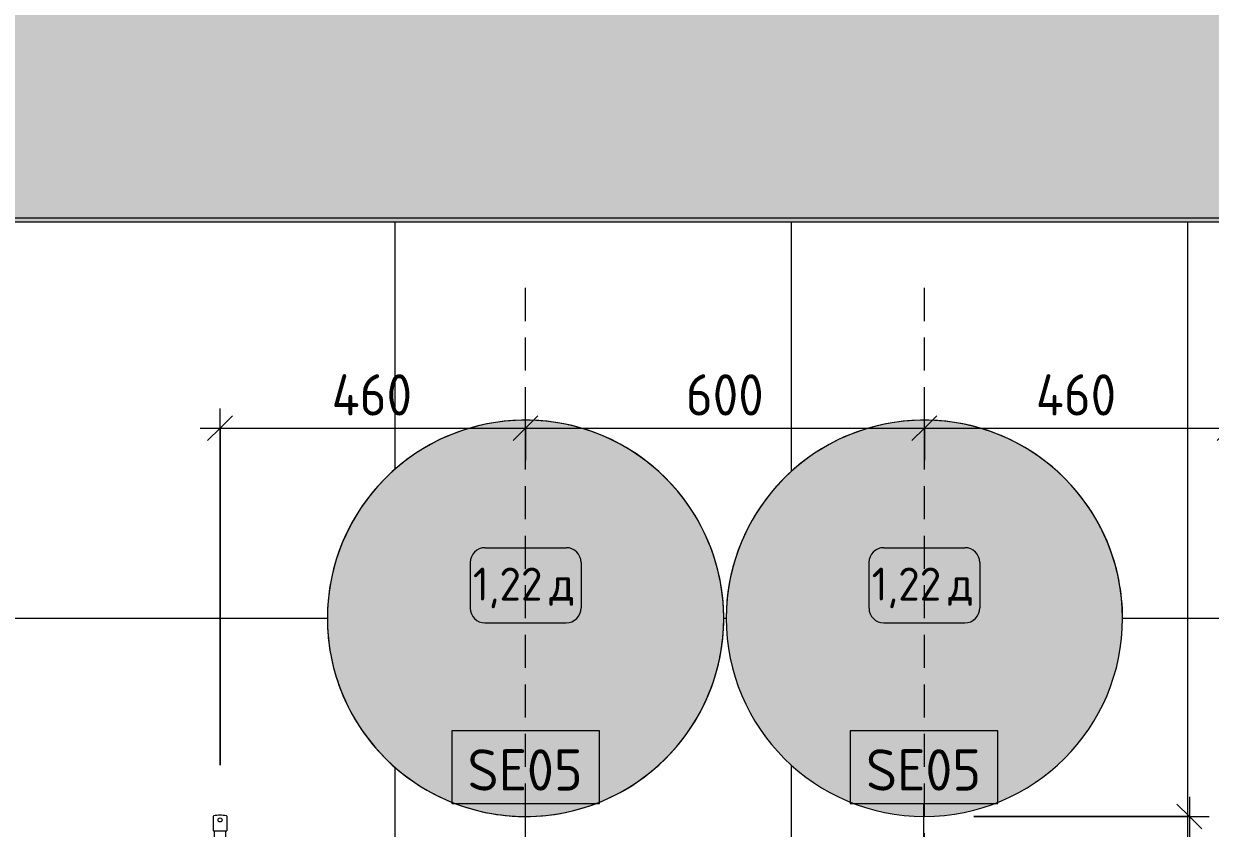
# Model space of a CAD drawing. Header units: millimetres. Extents: x 0 to 102275, y -2706 to 7916.
# Drawn here: x 94121 to 95917, y 882 to 2100 of the extents above; entities that cross this region are included whole.
import ezdxf

# ---------------------------------------------------------------- set-up
doc = ezdxf.new("R2010")
doc.units = ezdxf.units.MM
doc.linetypes.add('ADSK_Штрих_ш2 п1', pattern=[75, 50, -25])
for name, color, linetype, lineweight in [('A-ANNO-DIMS', 7, 'Continuous', 9), ('A-ANNO-DIMS-25', 7, 'Continuous', 9), ('A-WALL-PATT', 7, 'Continuous', 9), ('I-FURN-IDEN', 7, 'Continuous', 9), ('P-SANR-FIXT', 7, 'Continuous', 9), ('P-SANR-FIXT-IDEN', 7, 'Continuous', 9), ('Ограждение', 7, 'Continuous', 9), ('Поручни', 7, 'Continuous', 9)]:
    doc.layers.add(name, color=color, linetype=linetype, lineweight=lineweight)
for name, color, linetype, lineweight, true_color in [('A-DETL-2', 5, 'ADSK_Штрих_ш2 п1', 9, 0x0000ff), ('A-GENM', 7, 'Continuous', 9, 0x260000), ('I-FURN-5', 7, 'Continuous', 9, 0xacacac), ('I-FURN-8', 7, 'Continuous', 9, 0xc0c0c0)]:
    doc.layers.add(name, color=color, linetype=linetype, lineweight=lineweight, true_color=true_color)
doc.layers.add('I-FURN-6', color=7, linetype='Continuous', lineweight=9, true_color=0x7f7f7f, transparency=0.7)
doc.styles.add('GOST Common_2', font='GOST_Common.ttf', dxfattribs={"height": 50})
doc.styles.add('GOST Common_3', font='GOST_Common.ttf', dxfattribs={"height": 62.5})
doc.styles.add('ISOCPEUR_1', font='isocpeur.ttf', dxfattribs={"width": 0.9, "height": 62.5})
doc.dimstyles.new('ISO-2_5_0_9К_БОЛЬШОЙ', dxfattribs={"dimscale": 304.8, "dimtxt": 62.248823, "dimasz": 0.123031, "dimexe": 0.098425, "dimexo": 0.246063, "dimgap": 0, "dimtad": 1, "dimdec": 0, "dimrnd": 10, "dimzin": 0, "dimdsep": 46, "dimtxsty": 'ISOCPEUR_1', "dimblk1": 'OBLIQUE', "dimblk2": 'OBLIQUE', "dimsah": 1, "dimcen": 0.09, "dimdle": 0.098425, "dimazin": 0, "dimtfac": 1, "dimtdec": 4, "dimtix": 1, "dimtmove": 0, "dimatfit": 3, "dimfxl": 1, "dimtvp": 1, "dimtolj": 1, "dimtzin": 0, "dimarcsym": 2})

# ---------------------------------------------------------------- blocks, each defined once
blk = doc.blocks.new('Ограждение - Ограждение-30307754-Развертка 1_15-4')
at = {"layer": 'Ограждение'}
blk.add_hatch(color=256, dxfattribs=at).paths.add_polyline_path([(3682.5, 1800), (7602.5, 1800), (7602.5, 1806), (3682.5, 1806)])
at = {"layer": 'Поручни'}
for p, q in [((3682.5, 1806), (7602.5, 1806)), ((3682.5, 1800), (7602.5, 1800))]:
    blk.add_line(p, q, dxfattribs=at)
blk = doc.blocks.new('зеркало круглое600д - 1_22д зеркало круглое d600-30456177-Развертка 1_15-4')
at = {"layer": 'I-FURN-6'}
blk.add_hatch(color=256, dxfattribs=at).paths.add_polyline_path([(5730.6, 900), (5760, 901.4), (5790.3, 906.1), (5817.6, 912.9), (5845.4, 922.8), (5872, 935.4), (5897.2, 950.6), (5920.9, 968.1), (5942.7, 987.9), (5962.5, 1009.7), (5980, 1033.3), (5995.1, 1058.6), (6007.7, 1085.2), (6017.6, 1112.9), (6024.8, 1141.5), (6029.1, 1170.6), (6030.6, 1200), (6029.1, 1229.4), (6024.8, 1258.5), (6017.6, 1287.1), (6007.7, 1314.8), (5995.1, 1341.4), (5980, 1366.7), (5962.5, 1390.3), (5942.7, 1412.1), (5920.9, 1431.9), (5897.2, 1449.4), (5872, 1464.6), (5845.4, 1477.2), (5817.6, 1487.1), (5789.1, 1494.2), (5760, 1498.6), (5730.6, 1500), (5701.2, 1498.6), (5672, 1494.2), (5643.5, 1487.1), (5615.8, 1477.2), (5589.1, 1464.6), (5563.9, 1449.4), (5540.2, 1431.9), (5518.4, 1412.1), (5498.7, 1390.3), (5481.1, 1366.7), (5466, 1341.4), (5453.4, 1314.8), (5443.5, 1287.1), (5436.3, 1258.5), (5432, 1229.4), (5430.6, 1200), (5432, 1170.6), (5436.3, 1141.5), (5443.5, 1112.9), (5453.4, 1085.2), (5466, 1058.6), (5481.1, 1033.3), (5498.7, 1009.7), (5518.4, 987.9), (5540.2, 968.1), (5563.9, 950.6), (5589.1, 935.4), (5615.8, 922.8), (5643.5, 912.9), (5672.2, 905.7), (5701.2, 901.4)])
at = {"layer": 'I-FURN-5'}
for start, end in [(22.5, 180), (11.25, 22.5), (0, 11.25), (180, 360)]:
    blk.add_arc((5730.6, 1200), 300, start, end, dxfattribs=at)
at = {"layer": 'I-FURN-8'}
for start, end in [(0, 180), (180, 360)]:
    blk.add_arc((5730.6, 1200), 300, start, end, dxfattribs=at)
blk = doc.blocks.new('зеркало круглое600д - 1_22д зеркало круглое d600-V8-Развертка 1_15-4')
at = {"layer": 'I-FURN-6'}
blk.add_hatch(color=256, dxfattribs=at).paths.add_polyline_path([(5126.9, 900), (5156.3, 901.4), (5185.5, 905.8), (5214, 912.9), (5241.7, 922.8), (5268.4, 935.4), (5293.6, 950.6), (5317.7, 968.5), (5339.1, 987.9), (5358.8, 1009.7), (5376.4, 1033.3), (5391.5, 1058.6), (5404.9, 1087.5), (5414, 1112.9), (5421.2, 1141.5), (5425.5, 1170.6), (5426.9, 1200), (5425.5, 1229.4), (5421.2, 1258.5), (5414, 1287.1), (5404.1, 1314.8), (5391.5, 1341.4), (5376.4, 1366.7), (5358.8, 1390.3), (5339.1, 1412.1), (5317.3, 1431.9), (5293.6, 1449.4), (5268.4, 1464.6), (5241.7, 1477.2), (5214, 1487.1), (5185.5, 1494.2), (5156.3, 1498.6), (5126.9, 1500), (5097.5, 1498.6), (5068.4, 1494.2), (5039.9, 1487.1), (5012.1, 1477.2), (4985.5, 1464.6), (4960.3, 1449.4), (4936.6, 1431.9), (4914.8, 1412.1), (4895, 1390.3), (4877.5, 1366.7), (4862.4, 1341.4), (4849.8, 1314.8), (4839.9, 1287.1), (4832.7, 1258.5), (4828.4, 1229.4), (4826.9, 1200), (4828.4, 1170.6), (4832.7, 1141.5), (4839.9, 1112.9), (4849.8, 1085.2), (4862.4, 1058.6), (4877.5, 1033.3), (4895, 1009.7), (4914.8, 987.9), (4936.6, 968.1), (4960.3, 950.6), (4985.5, 935.4), (5012.1, 922.8), (5039.9, 912.9), (5068.4, 905.8), (5097.5, 901.4)])
at = {"layer": 'I-FURN-5'}
for start, end in [(22.5, 180), (11.25, 22.5), (5.625, 11.25), (0, 5.625), (180, 185.625), (348.75, 360), (185.625, 191.25), (191.25, 202.5), (343.125, 348.75), (331.875, 343.125), (202.5, 208.125), (208.125, 247.5), (292.5, 331.875), (247.5, 253.125), (264.375, 292.5), (253.125, 264.375)]:
    blk.add_arc((5126.9, 1200), 300, start, end, dxfattribs=at)
at = {"layer": 'I-FURN-8'}
for start, end in [(0, 180), (180, 360)]:
    blk.add_arc((5126.9, 1200), 300, start, end, dxfattribs=at)
blk = doc.blocks.new('TOY_Диспансер мыло - Дозатор Elegance new 11654 019001 хром-30615784-Развертка 1_15-4')
at = {"layer": 'A-GENM'}
for p, q in [((4654.3, 878.4), (4654.3, 900.6)), ((4674.6, 900.6), (4674.6, 878.4)), ((4648.8, 853.4), (4648.8, 866.7)), ((4649.3, 867.2), (4655.2, 867.2)), ((4656.2, 877.9), (4654.8, 877.9)), ((4673.9, 867.2), (4655.2, 867.2)), ((4672.7, 877.9), (4656.2, 877.9)), ((4656.2, 868.2), (4656.2, 877.9)), ((4672.7, 877.9), (4672.7, 868.2)), ((4674.1, 877.9), (4672.7, 877.9)), ((4673.7, 867.2), (4679.6, 867.2)), ((4680.1, 866.7), (4680.1, 853.4)), ((4636.9, 853.4), (4648.8, 853.4)), ((4636.9, 722.4), (4636.9, 853.4)), ((4680.3, 853.5), (4648.8, 853.5)), ((4680.1, 853.4), (4691.9, 853.4)), ((4691.9, 853.4), (4691.9, 722.4)), ((4691.9, 722.4), (4636.9, 722.4))]:
    blk.add_line(p, q, dxfattribs=at)
blk.add_circle((4664.4, 894.8), 3.04, dxfattribs=at)
for centre, radius, start, end in [((4654.8, 900.6), 0.5, 90, 180), ((4664.3, 833.9), 67.9, 89.9095, 98.0905), ((4664.5, 833.9), 67.9, 81.9095, 90.0905), ((4674.1, 900.6), 0.5, 0, 90), ((4649.3, 866.7), 0.5, 90, 180), ((4654.8, 878.4), 0.5, 180, 270), ((4655.2, 868.2), 0.988, 270, 0), ((4673.7, 868.2), 0.988, 180, 270), ((4674.1, 878.4), 0.5, 270, 0), ((4679.6, 866.7), 0.5, 0, 90)]:
    blk.add_arc(centre, radius, start, end, dxfattribs=at)
blk = doc.blocks.new('Марка_Мебель - В прямоуг_Balcon_Марка-25523697-Развертка 1_15-4')
at = {"layer": 'I-FURN-IDEN'}
for p, q in [((6792.2, 1131.9), (6915, 1131.9)), ((6769.7, 1109.4), (6769.7, 1040.4)), ((6937.5, 1109.4), (6937.5, 1040.6)), ((6792.1, 1018.1), (6915, 1018.1))]:
    blk.add_line(p, q, dxfattribs=at)
for centre, radius, start, end in [((6792.2, 1109.4), 22.5, 90, 180), ((6915, 1109.4), 22.5, 0, 90), ((6792.1, 1040.4), 22.3, 180, 270), ((6915, 1040.6), 22.5, 270, 0)]:
    blk.add_arc(centre, radius, start, end, dxfattribs=at)
blk = doc.blocks.new('М_сантехническая_рамка1 - В рамке-30590747-Развертка 1_15-4')
at = {"layer": 'P-SANR-FIXT-IDEN'}
for p, q in [((1907.7, 651.6), (1684.4, 651.6)), ((1684.4, 651.6), (1684.4, 541.2)), ((1907.7, 541.2), (1907.7, 651.6)), ((1684.4, 541.2), (1907.7, 541.2))]:
    blk.add_line(p, q, dxfattribs=at)
blk = doc.blocks.new('DIMBLOCK47-Развертка 1_15-4')
at = {"layer": 'A-ANNO-DIMS-25'}
for p, q in [((94418.3, 977.5), (94418.3, 1517.7)), ((94880.8, 1439.2), (94880.8, 1517.7)), ((94388.3, 1487.7), (94880.8, 1487.7)), ((94418.3, 1487.7), (94418.3, 977.5)), ((94880.8, 1487.7), (94880.8, 1439.2))]:
    blk.add_line(p, q, dxfattribs=at)
at = {"layer": 'A-ANNO-DIMS-25', "lineweight": 20}
for p, q in [((94418.3, 1487.7), (94437, 1506.5)), ((94880.8, 1487.7), (94899.5, 1506.5)), ((94418.3, 1487.7), (94399.5, 1469)), ((94880.8, 1487.7), (94862, 1469))]:
    blk.add_line(p, q, dxfattribs=at)
at = {"layer": 'A-ANNO-DIMS-25', "color": 0, "insert": (94587.3, 1569.4), "char_height": 62.5, "width": 149.397, "attachment_point": 1, "line_spacing_factor": 1.149209, "style": 'ISOCPEUR_1'}
blk.add_mtext('460', dxfattribs=at)
blk = doc.blocks.new('_Oblique')
at = {"color": 0, "linetype": 'ByBlock', "lineweight": -2}
blk.add_line((-0.5, -0.5), (0.5, 0.5), dxfattribs=at)
blk = doc.blocks.new('DIMBLOCK48-Развертка 1_15-4')
at = {"layer": 'A-ANNO-DIMS-25'}
for p, q in [((94880.8, 1439.2), (94880.8, 1517.7)), ((95484.4, 1439.2), (95484.4, 1517.7)), ((94880.8, 1487.7), (95484.4, 1487.7)), ((94880.8, 1487.7), (94880.8, 1439.2)), ((95484.4, 1487.7), (95484.4, 1439.2))]:
    blk.add_line(p, q, dxfattribs=at)
at = {"layer": 'A-ANNO-DIMS-25', "lineweight": 20}
for p, q in [((94880.8, 1487.7), (94899.5, 1506.5)), ((95484.4, 1487.7), (95503.1, 1506.5)), ((94880.8, 1487.7), (94862, 1469)), ((95484.4, 1487.7), (95465.6, 1469))]:
    blk.add_line(p, q, dxfattribs=at)
at = {"layer": 'A-ANNO-DIMS-25', "color": 0, "insert": (95123.3, 1569.4), "char_height": 62.5, "width": 142.215, "attachment_point": 1, "line_spacing_factor": 1.149209, "style": 'ISOCPEUR_1'}
blk.add_mtext('600', dxfattribs=at)
blk = doc.blocks.new('DIMBLOCK49-Развертка 1_15-4')
at = {"layer": 'A-ANNO-DIMS-25'}
for p, q in [((95484.4, 1439.2), (95484.4, 1517.7)), ((95946.3, 977.5), (95946.3, 1517.7)), ((95484.4, 1487.7), (95946.3, 1487.7)), ((95484.4, 1487.7), (95484.4, 1439.2)), ((95946.3, 1487.7), (95946.3, 977.5))]:
    blk.add_line(p, q, dxfattribs=at)
at = {"layer": 'A-ANNO-DIMS-25', "lineweight": 20}
for p, q in [((95484.4, 1487.7), (95503.1, 1506.5)), ((95946.3, 1487.7), (95965.1, 1506.5)), ((95484.4, 1487.7), (95465.6, 1469)), ((95946.3, 1487.7), (95927.6, 1469))]:
    blk.add_line(p, q, dxfattribs=at)
at = {"layer": 'A-ANNO-DIMS-25', "color": 0, "insert": (95653.1, 1569.4), "char_height": 62.5, "width": 149.397, "attachment_point": 1, "line_spacing_factor": 1.149209, "style": 'ISOCPEUR_1'}
blk.add_mtext('460', dxfattribs=at)
blk = doc.blocks.new('DIMBLOCK53-Развертка 1_15-4')
at = {"layer": 'A-ANNO-DIMS-25', "lineweight": 20}
for p, q in [((95885.5, 900), (95866.7, 918.8)), ((95885.5, 900), (95904.2, 881.3)), ((95885.5, 250), (95866.7, 268.7)), ((95885.5, 250), (95904.2, 231.2))]:
    blk.add_line(p, q, dxfattribs=at)
at = {"layer": 'A-ANNO-DIMS-25'}
for p, q in [((95885.5, 930), (95885.5, 250)), ((95559.4, 900), (95915.5, 900)), ((95885.5, 900), (95559.4, 900)), ((95859.4, 250), (95915.5, 250)), ((95885.5, 250), (95859.4, 250))]:
    blk.add_line(p, q, dxfattribs=at)
at = {"layer": 'A-ANNO-DIMS-25', "color": 0, "insert": (95803.8, 515.7), "char_height": 62.5, "width": 142.215, "attachment_point": 1, "rotation": 90, "line_spacing_factor": 1.149209, "style": 'ISOCPEUR_1'}
blk.add_mtext('650', dxfattribs=at)

msp = doc.modelspace()

# ---------------------------------------------------------------- hatches: boundary and pattern name
at = {"layer": 'A-WALL-PATT'}
msp.add_hatch(color=256, dxfattribs=at).paths.add_polyline_path([(97401.3, 1800), (97412.8, 1800), (97412.8, 3400), (93492.8, 3400), (93492.8, 1806), (97401.3, 1806)])
h = msp.add_hatch(dxfattribs=at)
h.set_pattern_fill('FP_29', color=256, style=0, pattern_type=2)
h.set_pattern_definition([(90, (97682.8, 0), (-600, 4e-14), []), (180, (97682.8, 0), (-7e-14, -600), [])])
h.paths.add_polyline_path([(97347.8, 0), (97402.8, 0), (97402.8, 1800), (93482.8, 1800), (93482.8, 600), (94082.8, 600), (94082.8, 0.1), (97137.8, 0), (97147.8, 176.7), (97152.8, 270), (97332.8, 270), (97344.6, 55.2), (97346.5, 22.4)])
h.paths.add_polyline_path([(94583.8, 250), (94583.8, 700), (94857.8, 700), (94860, 815), (94859.9, 818.5), (94860.2, 824.5), (94860.5, 831), (94861, 845.5), (94900.5, 845.3), (94900.8, 844.3), (94900.9, 842.1), (94900.6, 842), (94901.2, 826.2), (94901.4, 825.3), (94901.2, 824.8), (94902, 795.7), (94901.9, 793.3), (94901.9, 791.8), (94902.1, 790.9), (94903.6, 705.6), (94903.7, 700), (95183.8, 700), (95183.8, 250), (94599, 250)])
h.paths.add_polyline_path([(95462.9, 793.7), (95463.1, 793.9), (95463.2, 794.9), (95463.5, 795), (95463.6, 795.3), (95463.6, 795.7), (95464.3, 795.2), (95464.7, 795.5), (95464.3, 796), (95464.9, 796.1), (95463.7, 798.9), (95463.8, 807.1), (95463.6, 807.1), (95463.4, 806.2), (95463.2, 806.6), (95463.1, 810.5), (95462.8, 801.2), (95462.7, 794.6), (95462.9, 793.7)])
h.paths.add_polyline_path([(95603.2, 250), (95184.4, 250), (95184.4, 700), (95460.9, 700), (95462.7, 790.7), (95462.7, 791.1), (95462.6, 802.7), (95463.2, 822), (95464, 843), (95463.7, 842.1), (95463.8, 844.8), (95464, 845), (95464, 845.5), (95503.6, 845.3), (95504.1, 830.8), (95505.4, 782.4), (95506.7, 700), (95784.4, 700), (95784.4, 250), (95662.2, 250)])
h.paths.add_polyline_path([(94390.8, 722.4), (94390.8, 853.4), (94402.6, 853.4), (94402.6, 866.7), (94403.1, 867.2), (94409.7, 867.5), (94410, 868.3), (94410, 877.9), (94408.6, 877.9), (94408.1, 878.4), (94408.1, 900.6), (94408.6, 901.1), (94413.4, 901.7), (94421.8, 901.7), (94426.5, 901.3), (94427.9, 901.1), (94428.4, 900.6), (94428.4, 878.4), (94427.9, 877.9), (94426.5, 877.9), (94426.8, 867.5), (94427.5, 867.2), (94433.4, 867.2), (94433.9, 866.7), (94433.9, 853.4), (94445.8, 853.4), (94445.8, 722.4), (94402.6, 722.4)])
h.paths.add_polyline_path([(95930.7, 722.4), (95918.8, 722.4), (95918.8, 853.4), (95930.7, 853.4), (95930.7, 866.7), (95931.2, 867.2), (95937.7, 867.5), (95938, 868.2), (95938, 877.9), (95936.7, 877.9), (95936.2, 878.4), (95936.2, 900.6), (95936.7, 901.1), (95941.5, 901.7), (95946.3, 901.8), (95954.6, 901.3), (95956, 901.1), (95956.5, 900.6), (95956.5, 878.4), (95956, 877.9), (95954.6, 877.9), (95954.9, 867.5), (95955.6, 867.2), (95961.4, 867.2), (95961.9, 866.7), (95961.9, 853.4), (95973.8, 853.4), (95973.8, 722.4), (95961.9, 722.4)])
h.paths.add_polyline_path([(95504.5, 783.6), (95505.3, 787.4), (95505, 786.2), (95504.6, 783.9)])
h.paths.add_polyline_path([(94859.9, 792.4), (94859.9, 794.6), (94859.9, 795.1), (94860.4, 794.9), (94860.5, 795.2), (94860.6, 795.8), (94860.6, 796.1), (94860.7, 796.3), (94861, 796.4), (94861.7, 796.4), (94860.7, 798.4), (94860.8, 806.6), (94860.6, 807.5), (94860.3, 809.1), (94860, 809.6), (94859.7, 801.2), (94859.6, 792.9), (94859.8, 792.5)])
h.paths.add_polyline_path([(95504.7, 792.4), (95505.1, 793.7), (95504.5, 809.2), (95504, 808.4), (95503.7, 804.8), (95503.7, 804.5), (95503.8, 798.2), (95503.1, 796.6), (95503.8, 796.9), (95503.8, 796.3), (95503.9, 796), (95504.2, 796), (95504.4, 796.1), (95504.4, 795.2), (95504.6, 794.9), (95504.8, 794.9), (95504.7, 792.6)])
h.paths.add_polyline_path([(94901.7, 793.7), (94902, 796.2), (94901.4, 806.3), (94901.2, 806.2), (94901, 806.7), (94900.7, 807.1), (94900.6, 806.6), (94900.6, 805.2), (94900.6, 805), (94900.8, 798.3), (94899.9, 796.1), (94900.2, 795.9), (94899.9, 795.4), (94900.3, 795.2), (94901, 795.7), (94901, 795.3), (94901.1, 795.1), (94901.4, 794.9), (94901.5, 794.9), (94901.7, 793.7)])
h.paths.add_polyline_path([(95502.8, 796.1), (95503, 796.5), (95502.9, 796.4), (95502.8, 796.2)])
h.paths.add_polyline_path([(94861, 796.4), (94860.7, 797), (94861.5, 796.5)])
h.paths.add_polyline_path([(95463.1, 812.5), (95463.6, 813), (95463.1, 813.9), (95463.1, 812.9)])
h.paths.add_polyline_path([(94901.5, 812.5), (94901.2, 813.9), (94901.1, 813.5), (94901.2, 812.8), (94901.4, 812.6)])
h.paths.add_polyline_path([(94860, 812.5), (94860.3, 813.3), (94860.2, 813.6), (94860, 813.6), (94860, 813.1)])
h.paths.add_polyline_path([(95504.6, 812.5), (95504.3, 813.3), (95504.3, 812.9), (95504.5, 812.6)])
h.paths.add_polyline_path([(94860.4, 813.9), (94860.1, 814.4), (94860.3, 814)])
h.paths.add_polyline_path([(95504.2, 813.9), (95504.5, 814.2), (95504.3, 814.2), (95504.2, 814)])
h.paths.add_polyline_path([(95463.5, 814.6), (95463.3, 814.7), (95463.4, 814.6)])
h.paths.add_polyline_path([(94860.6, 814.7), (94860.3, 814.9), (94860.6, 814.7)])
h.paths.add_polyline_path([(94901, 814.8), (94901.5, 815.2), (94901.3, 815.2), (94901, 815)])
h.paths.add_polyline_path([(95463.6, 814.8), (95463.4, 815.2), (95463.1, 815.2), (95463.1, 814.9), (95463.4, 814.9)])
h.paths.add_polyline_path([(94860.6, 815), (94860.3, 815.2), (94860.6, 815.1)])
h.paths.add_polyline_path([(94860.3, 839.7), (94860.4, 843.1), (94860.3, 839.8)])
h.paths.add_polyline_path([(95463.4, 839.7), (95463.5, 843.7), (95463.4, 840.5)])
h.paths.add_polyline_path([(97077.8, 900), (96727.8, 900), (96727.8, 1250), (97077.8, 1250), (97077.8, 966)])
h.paths.add_polyline_path([(94880.8, 900), (94851.3, 901.4), (94822.2, 905.8), (94793.7, 912.9), (94765.9, 922.8), (94739.3, 935.4), (94714.1, 950.6), (94690.4, 968.1), (94668.6, 987.9), (94648.9, 1009.7), (94631.3, 1033.3), (94616.2, 1058.6), (94603.6, 1085.2), (94593.7, 1112.9), (94586.5, 1141.5), (94582.2, 1170.6), (94580.8, 1200), (94582.2, 1229.4), (94586.5, 1258.5), (94593.7, 1287.1), (94603.6, 1314.8), (94616.2, 1341.4), (94631.3, 1366.7), (94648.9, 1390.3), (94668.6, 1412.1), (94690.4, 1431.9), (94714.1, 1449.4), (94739.3, 1464.6), (94765.9, 1477.2), (94793.7, 1487.1), (94822.2, 1494.2), (94851.3, 1498.6), (94880.8, 1500), (94910.2, 1498.6), (94939.3, 1494.2), (94967.8, 1487.1), (94995.6, 1477.2), (95022.2, 1464.6), (95047.4, 1449.4), (95071.6, 1431.5), (95092.9, 1412.1), (95112.7, 1390.3), (95130.2, 1366.7), (95145.3, 1341.4), (95157.9, 1314.8), (95167.8, 1287.1), (95175, 1258.5), (95179.3, 1229.4), (95180.8, 1200), (95179.3, 1170.6), (95175, 1141.5), (95167.8, 1112.9), (95157.9, 1085.2), (95145.3, 1058.6), (95130.2, 1033.3), (95112.7, 1009.7), (95092.9, 987.9), (95071.1, 968.1), (95047.4, 950.6), (95022.2, 935.4), (94995.6, 922.8), (94967.8, 912.9), (94939.3, 905.8), (94910.2, 901.4)])
h.paths.add_polyline_path([(95484.4, 900), (95455, 901.4), (95425.9, 905.8), (95397.3, 912.9), (95369.6, 922.8), (95343, 935.4), (95317.7, 950.6), (95294.1, 968.1), (95272.2, 987.9), (95252.5, 1009.7), (95234.9, 1033.3), (95219.8, 1058.6), (95206.4, 1087.5), (95197.3, 1112.9), (95190.1, 1141.5), (95185.8, 1170.6), (95184.4, 1200), (95185.8, 1229.4), (95190.1, 1258.5), (95197.3, 1287.1), (95207.2, 1314.8), (95219.8, 1341.4), (95234.9, 1366.7), (95252.5, 1390.3), (95272.2, 1412.1), (95294.1, 1431.9), (95317.7, 1449.4), (95343, 1464.6), (95369.6, 1477.2), (95397.3, 1487.1), (95425.9, 1494.2), (95455, 1498.6), (95484.4, 1500), (95513.8, 1498.6), (95544.1, 1493.9), (95571.5, 1487.1), (95599.2, 1477.2), (95625.8, 1464.6), (95651, 1449.4), (95674.7, 1431.9), (95696.5, 1412.1), (95716.3, 1390.3), (95733.8, 1366.7), (95749, 1341.4), (95761.5, 1314.8), (95771.5, 1287.1), (95778.6, 1258.5), (95782.9, 1229.4), (95784.4, 1200), (95782.9, 1170.6), (95778.6, 1141.5), (95771.5, 1112.9), (95761.5, 1085.2), (95749, 1058.6), (95733.8, 1033.3), (95716.3, 1009.7), (95696.5, 987.9), (95674.7, 968.1), (95651, 950.6), (95625.8, 935.4), (95599.2, 922.8), (95571.5, 912.9), (95542.9, 905.8), (95513.8, 901.4)])

# ---------------------------------------------------------------- linework, layer by layer
at = {"layer": 'A-DETL-2'}
for p, q in [((94880.8, 0), (94880.8, 1700)), ((95484.4, 0), (95484.4, 1700))]:
    msp.add_line(p, q, dxfattribs=at)
at = {"layer": 'P-SANR-FIXT-IDEN'}
for p, q in [((94880.8, 845.5), (94880.8, 919.5)), ((95483.8, 845.5), (95483.8, 919.5))]:
    msp.add_line(p, q, dxfattribs=at)

# ---------------------------------------------------------------- block references
at = {"layer": 'I-FURN-5'}
for name in ['зеркало круглое600д - 1_22д зеркало круглое d600-V8-Развертка 1_15-4', 'зеркало круглое600д - 1_22д зеркало круглое d600-30456177-Развертка 1_15-4']:
    msp.add_blockref(name, (89753.8, 0), dxfattribs=at)
at = {"layer": 'I-FURN-IDEN'}
for p in [(88027.2, 175), (88630.8, 175)]:
    msp.add_blockref('Марка_Мебель - В прямоуг_Balcon_Марка-25523697-Развертка 1_15-4', p, dxfattribs=at)
at = {"layer": 'P-SANR-FIXT'}
msp.add_blockref('TOY_Диспансер мыло - Дозатор Elegance new 11654 019001 хром-30615784-Развертка 1_15-4', (89753.8, 0), dxfattribs=at)
at = {"layer": 'P-SANR-FIXT-IDEN'}
for p in [(93084.7, 378.3), (93687.8, 378.3)]:
    msp.add_blockref('М_сантехническая_рамка1 - В рамке-30590747-Развертка 1_15-4', p, dxfattribs=at)
at = {"layer": 'Поручни'}
msp.add_blockref('Ограждение - Ограждение-30307754-Развертка 1_15-4', (89753.8, 0), dxfattribs=at)

# ---------------------------------------------------------------- texts
at = {"layer": 'I-FURN-IDEN', "char_height": 50, "attachment_point": 1, "style": 'GOST Common_2'}
for s, insert, width in [('1,22', (94801, 1276.8), 140.295), ('1,22', (95404.6, 1276.8), 140.295), ('\\fGOST Common|b0|i0|c204|p34|;д', (94916.8, 1276.8), 44.093), ('\\fGOST Common|b0|i0|c204|p34|;д', (95520.4, 1276.8), 44.093)]:
    msp.add_mtext(s, dxfattribs=dict(at, insert=insert, width=width))
at = {"layer": 'P-SANR-FIXT-IDEN', "char_height": 62.5, "width": 222.468, "attachment_point": 1, "style": 'GOST Common_3'}
for insert in [(94792.9, 1001.7), (95396, 1001.7)]:
    msp.add_mtext('SE05', dxfattribs=dict(at, insert=insert))

# ---------------------------------------------------------------- dimensions: what is measured, and where the dimension line sits
at = {"layer": 'A-ANNO-DIMS'}
for base, p1, p2, override, picture, middle in [((94880.75379, 1487.71028), (94418.2538, 902.54607), (94880.75379, 1514.22678), {"dimpost": '<>', "dimfxl": 766.850402}, 'DIMBLOCK47-Развертка 1_15-4', (94649.50379, 1518.96028)), ((95484.4, 1487.7), (94880.8, 1514.2), (95484.4, 1514.2), {"dimpost": '<>', "dimfxl": 603.624522}, 'DIMBLOCK48-Развертка 1_15-4', (95182.6, 1519)), ((95946.3, 1487.7), (95484.4, 1514.2), (95946.3, 902.5), {"dimpost": '<>', "dimfxl": 766.51128}, 'DIMBLOCK49-Развертка 1_15-4', (95715.3, 1519))]:
    dim = msp.add_linear_dim(base=base, p1=p1, p2=p2, dimstyle='ISO-2_5_0_9К_БОЛЬШОЙ', override=override, dxfattribs=at)
    dim.commit()
    dim.dimension.update_dxf_attribs({"geometry": picture, "text_midpoint": middle})
dim = msp.add_linear_dim(base=(95885.5, 250), p1=(95484.4, 900), p2=(95784.4, 250), angle=90, dimstyle='ISO-2_5_0_9К_БОЛЬШОЙ', override={"dimpost": '<>', "dimfxl": 715.891053}, dxfattribs=at)
dim.commit()
dim.dimension.update_dxf_attribs({"geometry": 'DIMBLOCK53-Развертка 1_15-4', "text_midpoint": (95854.2, 575)})

doc.saveas('drawing.dxf')
